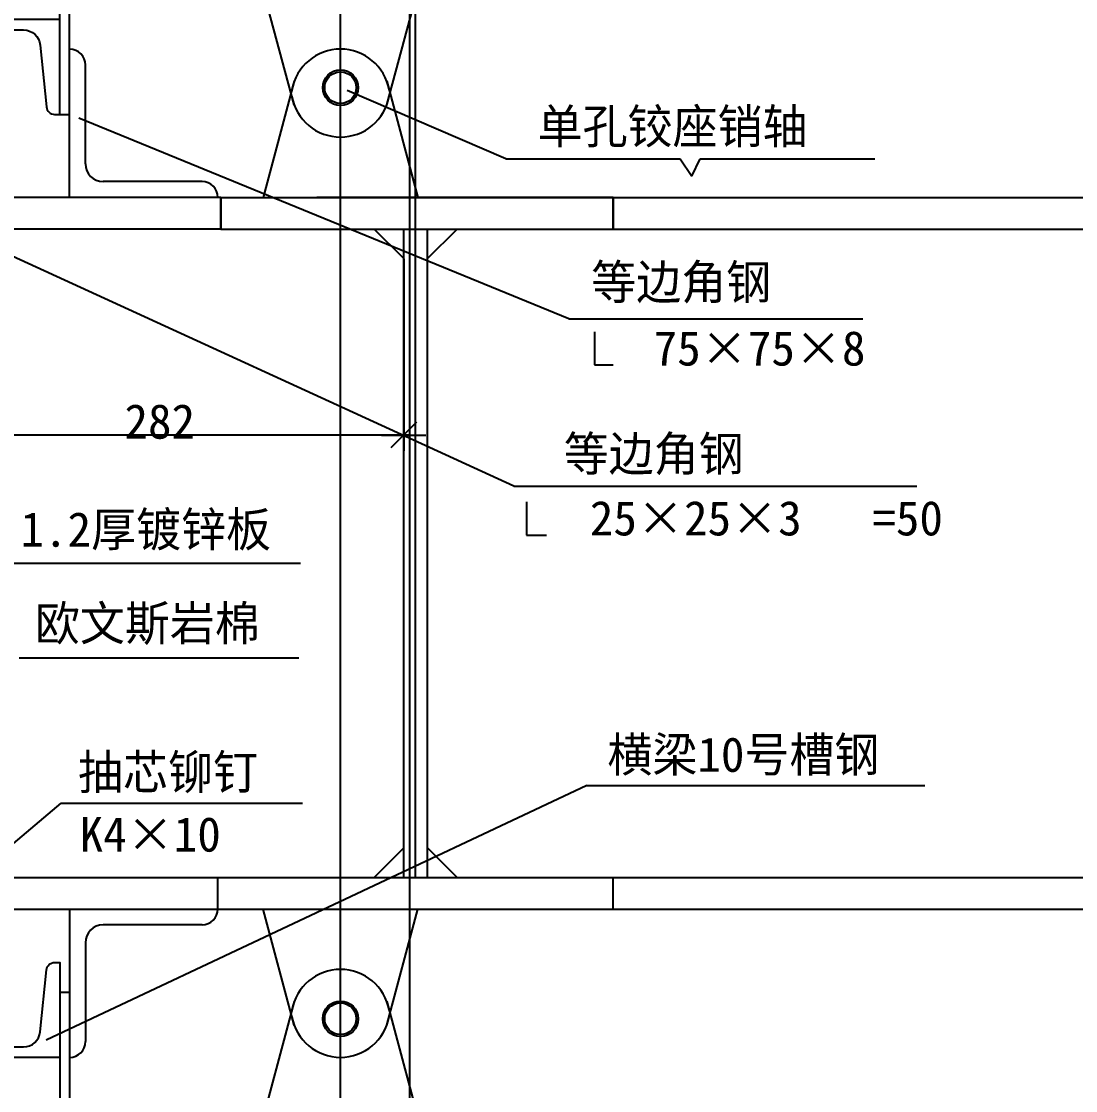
# Model space of a CAD drawing. Header units: metres. Extents: x 851 to 2535, y 436 to 2383.
# Drawn here: x 1404 to 1938, y 1163 to 1704 of the extents above; entities that cross this region are included whole.
import ezdxf

# ---------------------------------------------------------------- set-up
doc = ezdxf.new("R2010")
doc.units = ezdxf.units.M
for name, color, linetype in [('BZX', 1, 'Continuous'), ('CSX', 3, 'Continuous'), ('DHX', 4, 'Continuous'), ('TXT', 2, 'Continuous'), ('XX', 5, 'Continuous'), ('图层4', 4, 'Continuous')]:
    doc.layers.add(name, color=color, linetype=linetype)

# ---------------------------------------------------------------- blocks, each defined once
blk = doc.blocks.new('_ArchTick')
for p, q in [((0, 0.65), (0, -0.65)), ((0.86, 0), (-0.86, 0))]:
    blk.add_line(p, q)
at = {"color": 0, "linetype": 'ByBlock'}
blk.add_lwpolyline([(-0.5, -0.5), (0.5, 0.5)], dxfattribs=at)

msp = doc.modelspace()

# ---------------------------------------------------------------- linework, layer by layer
for p, q in [((1694.22, 1546.85), (1694.22, 1530.04)), ((1694.22, 1530.04), (1703.64, 1530.04)), ((1659.83, 1460.81), (1659.83, 1443.91)), ((1659.83, 1443.91), (1669.87, 1443.91))]:
    msp.add_line(p, q)
at = {"layer": 'BZX'}
for p, q in [((1649.28, 1634.33), (1569.07, 1668.96)), ((1681.17, 1553.37), (1433.3, 1654.89)), ((1737.55, 1634.33), (1743.37, 1625.49)), ((1743.37, 1625.49), (1747.69, 1634.33)), ((1653.36, 1468.66), (1362.7, 1602.02)), ((1597.67, 1583.79), (1597.67, 1486.56)), ((1600.9, 1494.56), (1310.87, 1494.56)), ((1690.27, 1317.4), (1416.84, 1188.45)), ((1373.83, 1265.8), (1424.49, 1308.4))]:
    msp.add_line(p, q, dxfattribs=at)
at = {"layer": 'CSX'}
for p, q in [((1423.71, 1656.82), (1423.71, 1734.82)), ((1428.71, 1614.82), (1428.71, 1734.82)), ((1542.27, 1661.58), (1526.53, 1720.32)), ((1589.15, 1661.58), (1604.89, 1720.32)), ((1423.71, 1656.82), (1423.71, 1697.82)), ((1436.71, 1631.82), (1436.71, 1681.82)), ((1542.27, 1673.55), (1526.53, 1614.82)), ((1589.15, 1673.55), (1604.89, 1614.82)), ((1423.71, 1656.82), (1428.71, 1656.82)), ((1649.28, 1634.33), (1737.55, 1634.33)), ((1747.69, 1634.33), (1835.96, 1634.33)), ((1495.71, 1622.82), (1445.71, 1622.82)), ((1505.12, 1614.82), (1315.71, 1614.82)), ((1503.71, 1614.82), (1503.71, 1614.82)), ((1505.12, 1614.82), (1505.12, 1598.82)), ((1505.12, 1598.82), (1505.12, 1614.82)), ((1505.12, 1614.82), (1505.12, 1598.82)), ((1505.12, 1614.82), (1703.67, 1614.82)), ((1505.12, 1614.82), (1703.67, 1614.82)), ((1703.67, 1614.82), (1553.67, 1614.82)), ((1703.67, 1614.82), (1703.67, 1598.82)), ((1703.67, 1598.82), (1703.67, 1614.82)), ((1703.67, 1614.82), (1703.67, 1598.82)), ((1703.67, 1614.82), (2450.14, 1614.82)), ((1505.12, 1598.82), (1368.11, 1598.82)), ((1505.12, 1598.82), (1703.67, 1598.82)), ((1505.12, 1598.82), (1703.67, 1598.82)), ((1597.67, 1583.82), (1582.67, 1598.82)), ((1597.67, 1270.82), (1597.67, 1598.82)), ((1609.67, 1583.82), (1624.67, 1598.82)), ((1609.67, 1270.82), (1609.67, 1598.82)), ((1703.67, 1598.82), (2450.14, 1598.82)), ((1681.17, 1553.37), (1829.81, 1553.37)), ((1653.36, 1468.66), (1857.22, 1468.66)), ((1397.08, 1429.72), (1545.43, 1429.72)), ((1403.22, 1381.83), (1544.67, 1381.83)), ((1690.27, 1317.4), (1861.3, 1317.4)), ((1424.49, 1308.4), (1546.57, 1308.4)), ((1597.67, 1285.82), (1582.67, 1270.82)), ((1609.67, 1285.82), (1624.67, 1270.82)), ((1368.11, 1270.82), (1703.67, 1270.82)), ((1503.67, 1254.82), (1503.67, 1270.82)), ((1703.67, 1254.82), (1703.67, 1270.82)), ((1703.67, 1270.82), (2450.14, 1270.82)), ((1315.71, 1254.82), (1703.67, 1254.82)), ((1428.71, 1254.82), (1428.71, 1134.82)), ((1542.27, 1196.08), (1526.53, 1254.82)), ((1542.27, 1196.07), (1526.53, 1254.8)), ((1552.5, 1254.8), (1656.29, 1254.8)), ((1589.15, 1196.08), (1604.89, 1254.82)), ((1589.15, 1196.07), (1604.89, 1254.8)), ((1703.67, 1254.82), (2450.14, 1254.82)), ((1495.71, 1246.82), (1445.71, 1246.82)), ((1436.71, 1237.82), (1436.71, 1187.82)), ((1423.71, 1212.82), (1423.71, 1171.82)), ((1423.71, 1212.82), (1423.71, 1134.82)), ((1423.71, 1212.82), (1428.71, 1212.82)), ((1542.27, 1208.05), (1526.53, 1149.32)), ((1589.15, 1208.05), (1604.89, 1149.32))]:
    msp.add_line(p, q, dxfattribs=at)
for points in [[(1351.86, 1699.52), (1405.39, 1699.52, -0.39), (1413.84, 1691.86), (1416.96, 1660.6, 0.39), (1421.14, 1656.82), (1423.71, 1656.82), (1423.71, 1704.82), (1323.71, 1704.82), (1323.71, 1656.82), (1326.28, 1656.82, 0.39), (1330.46, 1660.6), (1333.58, 1691.86, -0.39), (1342.04, 1699.52), (1351.86, 1699.52)], [(1345.32, 1185.12), (1405.39, 1185.12, 0.39), (1413.84, 1192.77), (1416.96, 1224.03, -0.39), (1421.14, 1227.82), (1423.71, 1227.82), (1423.71, 1179.82), (1345.32, 1179.82)]]:
    msp.add_lwpolyline(points, format="xyb", dxfattribs=at)
for centre, radius in [((1565.71, 1670.32), 9), ((1565.71, 1670.32), 8), ((1565.71, 1199.32), 9), ((1565.71, 1199.32), 8)]:
    msp.add_circle(centre, radius, dxfattribs=at)
for centre, radius, start, end in [((1428.71, 1681.82), 8, 0, 90), ((1565.71, 1670.32), 25, 189.98, 350.02), ((1445.71, 1631.82), 9, 180, 270), ((1495.71, 1614.82), 8, 0, 90), ((1495.71, 1254.82), 8, 270, 0), ((1445.71, 1237.82), 9, 90, 180), ((1565.71, 1199.32), 25, 9.98, 170.02), ((1428.71, 1187.82), 8, 270, 0)]:
    msp.add_arc(centre, radius, start, end, dxfattribs=at)
at = {"layer": 'DHX'}
for p, q in [((1565.71, 521.1), (1565.71, 2313.96)), ((1600.71, 521.1, -44000), (1600.71, 2313.96, -44000)), ((1603.67, 1270.82), (1603.67, 2035.4))]:
    msp.add_line(p, q, dxfattribs=at)
at = {"layer": 'XX'}
for centre, start, end in [((1565.71, 1664.82), 9.98, 170.02), ((1565.71, 1204.82), 189.98, 350.02)]:
    msp.add_arc(centre, 25, start, end, dxfattribs=at)

# ---------------------------------------------------------------- block references
at = {"layer": '图层4', "xscale": 13, "yscale": 13, "zscale": 13, "rotation": 180}
msp.add_blockref('_ArchTick', (1597.67, 1494.56), dxfattribs=at)

# ---------------------------------------------------------------- texts
at = {"layer": 'BZX', "insert": (1456.45, 1510.25), "char_height": 17.5, "attachment_point": 1}
msp.add_mtext('\\A1;282', dxfattribs=at)
at = {"layer": 'TXT'}
for s, p in [('单孔铰座销轴', (1665.41, 1642)), ('等边角钢', (1692.54, 1563.23)), ('   75×75×8', (1688.37, 1529.73)), ('等边角钢', (1678.61, 1476.38)), ('   25×25×3   =50', (1656.11, 1443.81)), ('1.2厚镀锌板', (1403.87, 1438.12)), ('欧文斯岩棉', (1411.17, 1390.62)), ('横梁10号槽钢', (1700.7, 1324.25)), ('抽芯铆钉', (1432.98, 1315.38)), ('K4×10', (1433.76, 1283.88))]:
    msp.add_text(s, height=17.5, dxfattribs=at).set_placement(p)

doc.saveas('drawing.dxf')
